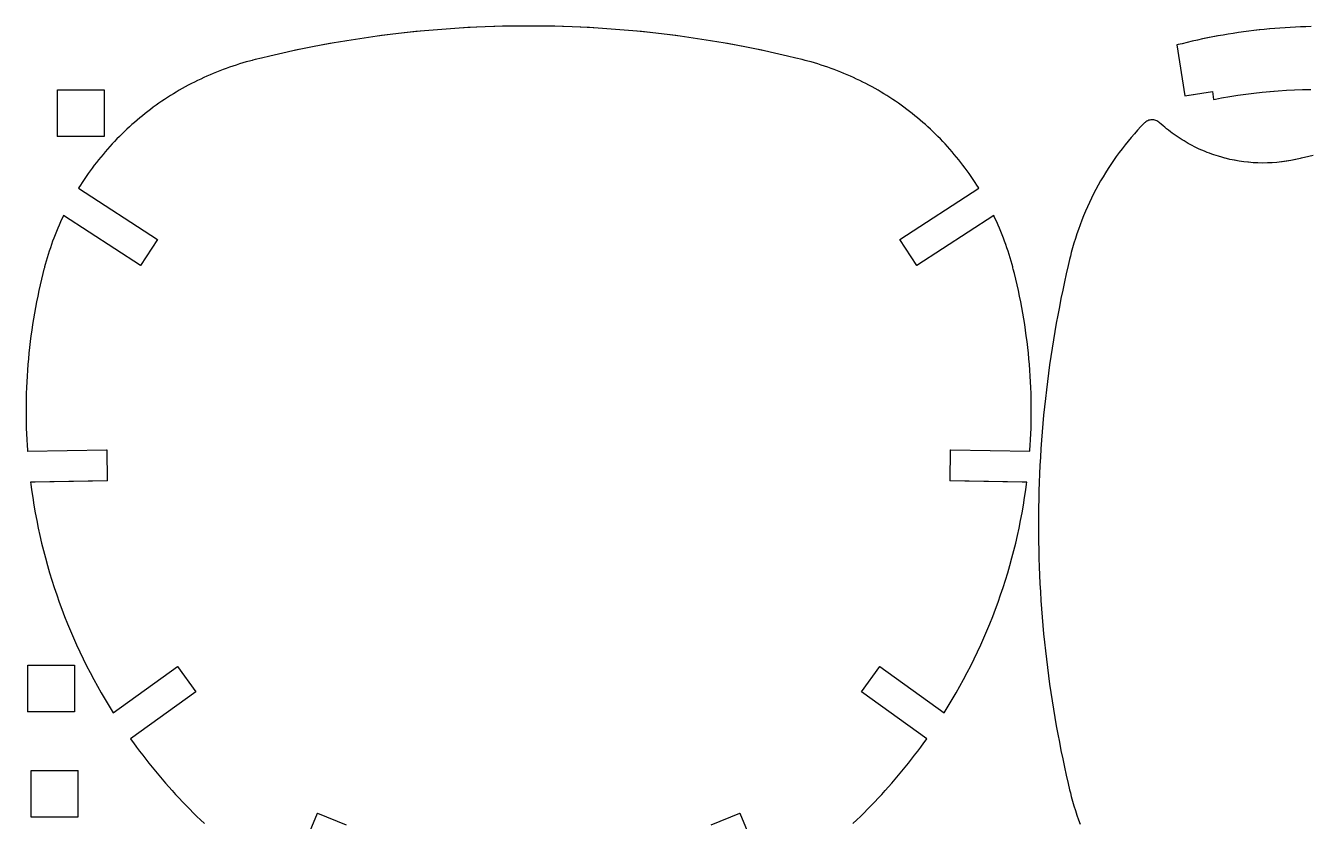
# Model space of a CAD drawing. Header units: metres. Extents: x 0 to 1595, y 0 to 995.
# Drawn here: x 0 to 825, y 484 to 995 of the extents above; entities that cross this region are included whole.
import ezdxf

# ---------------------------------------------------------------- set-up
doc = ezdxf.new("R2010")
doc.units = ezdxf.units.M

msp = doc.modelspace()

# ---------------------------------------------------------------- linework, layer by layer
for points in [[(531.597, 482.49, 0.4, 0.4, 0), (533.981, 484.753, 0.4, 0.4, 0), (536.344, 487.036, 0.4, 0.4, 0), (538.688, 489.34, 0.4, 0.4, 0), (541.008, 491.667, 0.4, 0.4, 0), (543.31, 494.012, 0.4, 0.4, 0), (545.589, 496.379, 0.4, 0.4, 0), (547.846, 498.767, 0.4, 0.4, 0), (550.082, 501.175, 0.4, 0.4, 0), (552.296, 503.603, 0.4, 0.4, 0), (554.489, 506.051, 0.4, 0.4, 0), (556.66, 508.519, 0.4, 0.4, 0), (558.807, 511.007, 0.4, 0.4, 0), (560.933, 513.514, 0.4, 0.4, 0), (563.036, 516.042, 0.4, 0.4, 0), (565.118, 518.588, 0.4, 0.4, 0), (567.176, 521.153, 0.4, 0.4, 0), (569.211, 523.738, 0.4, 0.4, 0), (571.224, 526.34, 0.4, 0.4, 0), (573.213, 528.963, 0.4, 0.4, 0), (575.179, 531.603, 0.4, 0.4, 0), (577.121, 534.261, 0.4, 0.4, 0), (578.564, 536.268, 0.4, 0.4, 0), (579.04, 536.939, 0.4, 0.4, 0), (537.149, 567.151, 0.4, 0.4, 0), (548.847, 583.374, 0.4, 0.4, 0), (590.171, 553.569, 0.4, 0.4, 0), (590.835, 554.622, 0.4, 0.4, 0), (592.794, 557.797, 0.4, 0.4, 0), (595.358, 562.056, 0.4, 0.4, 0), (597.863, 566.347, 0.4, 0.4, 0), (600.306, 570.668, 0.4, 0.4, 0), (602.689, 575.021, 0.4, 0.4, 0), (605.01, 579.404, 0.4, 0.4, 0), (607.271, 583.815, 0.4, 0.4, 0), (609.471, 588.256, 0.4, 0.4, 0), (611.61, 592.724, 0.4, 0.4, 0), (613.686, 597.219, 0.4, 0.4, 0), (615.701, 601.74, 0.4, 0.4, 0), (617.654, 606.289, 0.4, 0.4, 0), (619.544, 610.863, 0.4, 0.4, 0), (621.372, 615.46, 0.4, 0.4, 0), (623.137, 620.082, 0.4, 0.4, 0), (624.839, 624.726, 0.4, 0.4, 0), (626.476, 629.394, 0.4, 0.4, 0), (628.051, 634.085, 0.4, 0.4, 0), (629.563, 638.796, 0.4, 0.4, 0), (631.01, 643.529, 0.4, 0.4, 0), (632.393, 648.281, 0.4, 0.4, 0), (633.711, 653.053, 0.4, 0.4, 0), (634.965, 657.843, 0.4, 0.4, 0), (636.154, 662.651, 0.4, 0.4, 0), (637.278, 667.478, 0.4, 0.4, 0), (638.336, 672.321, 0.4, 0.4, 0), (639.328, 677.181, 0.4, 0.4, 0), (640.254, 682.056, 0.4, 0.4, 0), (641.115, 686.944, 0.4, 0.4, 0), (641.91, 691.849, 0.4, 0.4, 0), (642.637, 696.767, 0.4, 0.4, 0), (643.14, 700.464, 0.4, 0.4, 0), (643.297, 701.697, 0.4, 0.4, 0), (593.985, 702.558, 0.4, 0.4, 0), (594.333, 722.556, 0.4, 0.4, 0), (645.278, 721.665, 0.4, 0.4, 0), (645.343, 722.593, 0.4, 0.4, 0), (645.524, 725.378, 0.4, 0.4, 0), (645.731, 729.09, 0.4, 0.4, 0), (645.9, 732.804, 0.4, 0.4, 0), (646.032, 736.518, 0.4, 0.4, 0), (646.126, 740.232, 0.4, 0.4, 0), (646.182, 743.944, 0.4, 0.4, 0), (646.2, 747.658, 0.4, 0.4, 0), (646.181, 751.369, 0.4, 0.4, 0), (646.122, 755.081, 0.4, 0.4, 0), (646.026, 758.79, 0.4, 0.4, 0), (645.893, 762.497, 0.4, 0.4, 0), (645.722, 766.203, 0.4, 0.4, 0), (645.514, 769.906, 0.4, 0.4, 0), (645.267, 773.607, 0.4, 0.4, 0), (644.982, 777.304, 0.4, 0.4, 0), (644.66, 780.999, 0.4, 0.4, 0), (644.3, 784.69, 0.4, 0.4, 0), (643.904, 788.378, 0.4, 0.4, 0), (643.468, 792.061, 0.4, 0.4, 0), (642.996, 795.739, 0.4, 0.4, 0), (642.486, 799.414, 0.4, 0.4, 0), (641.939, 803.083, 0.4, 0.4, 0), (641.354, 806.747, 0.4, 0.4, 0), (640.732, 810.406, 0.4, 0.4, 0), (640.072, 814.058, 0.4, 0.4, 0), (639.375, 817.706, 0.4, 0.4, 0), (638.64, 821.346, 0.4, 0.4, 0), (637.868, 824.981, 0.4, 0.4, 0), (637.06, 828.607, 0.4, 0.4, 0), (636.213, 832.226, 0.4, 0.4, 0), (635.329, 835.839, 0.4, 0.4, 0), (634.643, 838.543, 0.4, 0.4, 0), (634.408, 839.443, 0.4, 0.4, 0), (634.267, 839.985, 0.4, 0.4, 0), (633.829, 841.604, 0.4, 0.4, 0), (633.226, 843.758, 0.4, 0.4, 0), (632.597, 845.904, 0.4, 0.4, 0), (631.942, 848.042, 0.4, 0.4, 0), (631.261, 850.171, 0.4, 0.4, 0), (630.556, 852.292, 0.4, 0.4, 0), (629.824, 854.404, 0.4, 0.4, 0), (629.068, 856.507, 0.4, 0.4, 0), (628.286, 858.601, 0.4, 0.4, 0), (627.479, 860.685, 0.4, 0.4, 0), (626.647, 862.76, 0.4, 0.4, 0), (625.79, 864.825, 0.4, 0.4, 0), (624.908, 866.879, 0.4, 0.4, 0), (624.001, 868.924, 0.4, 0.4, 0), (623.071, 870.957, 0.4, 0.4, 0), (622.357, 872.476, 0.4, 0.4, 0), (622.115, 872.981, 0.4, 0.4, 0), (572.7, 840.889, 0.4, 0.4, 0), (561.807, 857.662, 0.4, 0.4, 0), (612.478, 890.569, 0.4, 0.4, 0), (612.182, 891.049, 0.4, 0.4, 0), (611.279, 892.478, 0.4, 0.4, 0), (610.058, 894.368, 0.4, 0.4, 0), (608.817, 896.242, 0.4, 0.4, 0), (607.553, 898.099, 0.4, 0.4, 0), (606.269, 899.939, 0.4, 0.4, 0), (604.964, 901.761, 0.4, 0.4, 0), (603.639, 903.565, 0.4, 0.4, 0), (602.293, 905.353, 0.4, 0.4, 0), (600.926, 907.122, 0.4, 0.4, 0), (599.542, 908.874, 0.4, 0.4, 0), (598.135, 910.607, 0.4, 0.4, 0), (596.71, 912.321, 0.4, 0.4, 0), (595.265, 914.018, 0.4, 0.4, 0), (593.801, 915.696, 0.4, 0.4, 0), (592.318, 917.356, 0.4, 0.4, 0), (590.815, 918.996, 0.4, 0.4, 0), (589.296, 920.617, 0.4, 0.4, 0), (587.757, 922.219, 0.4, 0.4, 0), (586.199, 923.803, 0.4, 0.4, 0), (584.624, 925.367, 0.4, 0.4, 0), (583.031, 926.911, 0.4, 0.4, 0), (581.419, 928.436, 0.4, 0.4, 0), (579.792, 929.94, 0.4, 0.4, 0), (578.146, 931.426, 0.4, 0.4, 0), (576.483, 932.89, 0.4, 0.4, 0), (574.803, 934.335, 0.4, 0.4, 0), (573.107, 935.76, 0.4, 0.4, 0), (571.393, 937.164, 0.4, 0.4, 0), (569.664, 938.547, 0.4, 0.4, 0), (567.919, 939.91, 0.4, 0.4, 0), (566.157, 941.25, 0.4, 0.4, 0), (564.381, 942.571, 0.4, 0.4, 0), (562.588, 943.869, 0.4, 0.4, 0), (560.779, 945.147, 0.4, 0.4, 0), (558.957, 946.404, 0.4, 0.4, 0), (557.118, 947.639, 0.4, 0.4, 0), (555.265, 948.851, 0.4, 0.4, 0), (553.397, 950.043, 0.4, 0.4, 0), (551.515, 951.211, 0.4, 0.4, 0), (549.619, 952.358, 0.4, 0.4, 0), (547.708, 953.483, 0.4, 0.4, 0), (545.785, 954.585, 0.4, 0.4, 0), (543.847, 955.664, 0.4, 0.4, 0), (541.896, 956.721, 0.4, 0.4, 0), (539.931, 957.754, 0.4, 0.4, 0), (537.954, 958.765, 0.4, 0.4, 0), (535.964, 959.753, 0.4, 0.4, 0), (533.96, 960.717, 0.4, 0.4, 0), (531.944, 961.657, 0.4, 0.4, 0), (529.917, 962.574, 0.4, 0.4, 0), (527.876, 963.467, 0.4, 0.4, 0), (525.825, 964.336, 0.4, 0.4, 0), (523.761, 965.182, 0.4, 0.4, 0), (521.686, 966.003, 0.4, 0.4, 0), (519.6, 966.8, 0.4, 0.4, 0), (517.503, 967.572, 0.4, 0.4, 0), (515.394, 968.319, 0.4, 0.4, 0), (513.275, 969.043, 0.4, 0.4, 0), (511.144, 969.74, 0.4, 0.4, 0), (509.006, 970.414, 0.4, 0.4, 0), (506.854, 971.061, 0.4, 0.4, 0), (504.694, 971.685, 0.4, 0.4, 0), (502.524, 972.282, 0.4, 0.4, 0), (500.89, 972.714, 0.4, 0.4, 0), (500.344, 972.853, 0.4, 0.4, 0), (498.982, 973.196, 0.4, 0.4, 0), (494.89, 974.203, 0.4, 0.4, 0), (489.428, 975.508, 0.4, 0.4, 0), (483.957, 976.772, 0.4, 0.4, 0), (478.481, 977.993, 0.4, 0.4, 0), (472.996, 979.171, 0.4, 0.4, 0), (467.506, 980.307, 0.4, 0.4, 0), (462.007, 981.399, 0.4, 0.4, 0), (456.504, 982.449, 0.4, 0.4, 0), (450.994, 983.456, 0.4, 0.4, 0), (445.479, 984.419, 0.4, 0.4, 0), (439.958, 985.34, 0.4, 0.4, 0), (434.432, 986.218, 0.4, 0.4, 0), (428.901, 987.054, 0.4, 0.4, 0), (423.365, 987.846, 0.4, 0.4, 0), (417.826, 988.596, 0.4, 0.4, 0), (412.282, 989.303, 0.4, 0.4, 0), (406.733, 989.967, 0.4, 0.4, 0), (401.181, 990.587, 0.4, 0.4, 0), (395.625, 991.167, 0.4, 0.4, 0), (390.067, 991.701, 0.4, 0.4, 0), (384.506, 992.194, 0.4, 0.4, 0), (378.94, 992.644, 0.4, 0.4, 0), (373.374, 993.051, 0.4, 0.4, 0), (367.804, 993.415, 0.4, 0.4, 0), (362.233, 993.736, 0.4, 0.4, 0), (356.66, 994.015, 0.4, 0.4, 0), (351.086, 994.25, 0.4, 0.4, 0), (345.51, 994.443, 0.4, 0.4, 0), (339.933, 994.593, 0.4, 0.4, 0), (334.356, 994.7, 0.4, 0.4, 0), (328.778, 994.765, 0.4, 0.4, 0), (323.2, 994.786, 0.4, 0.4, 0), (317.622, 994.765, 0.4, 0.4, 0), (312.044, 994.7, 0.4, 0.4, 0), (306.467, 994.593, 0.4, 0.4, 0), (300.89, 994.443, 0.4, 0.4, 0), (295.314, 994.25, 0.4, 0.4, 0), (289.74, 994.015, 0.4, 0.4, 0), (284.167, 993.736, 0.4, 0.4, 0), (278.596, 993.415, 0.4, 0.4, 0), (273.026, 993.051, 0.4, 0.4, 0), (267.46, 992.644, 0.4, 0.4, 0), (261.894, 992.194, 0.4, 0.4, 0), (256.333, 991.701, 0.4, 0.4, 0), (250.775, 991.167, 0.4, 0.4, 0), (245.219, 990.587, 0.4, 0.4, 0), (239.667, 989.967, 0.4, 0.4, 0), (234.118, 989.303, 0.4, 0.4, 0), (228.574, 988.596, 0.4, 0.4, 0), (223.035, 987.846, 0.4, 0.4, 0), (217.499, 987.054, 0.4, 0.4, 0), (211.968, 986.218, 0.4, 0.4, 0), (206.442, 985.34, 0.4, 0.4, 0), (200.921, 984.419, 0.4, 0.4, 0), (195.406, 983.456, 0.4, 0.4, 0), (189.896, 982.449, 0.4, 0.4, 0), (184.393, 981.399, 0.4, 0.4, 0), (178.894, 980.307, 0.4, 0.4, 0), (173.404, 979.171, 0.4, 0.4, 0), (167.919, 977.993, 0.4, 0.4, 0), (162.443, 976.772, 0.4, 0.4, 0), (156.972, 975.508, 0.4, 0.4, 0), (151.51, 974.203, 0.4, 0.4, 0), (147.418, 973.196, 0.4, 0.4, 0), (146.056, 972.853, 0.4, 0.4, 0), (145.51, 972.714, 0.4, 0.4, 0), (143.876, 972.282, 0.4, 0.4, 0), (141.706, 971.685, 0.4, 0.4, 0), (139.546, 971.061, 0.4, 0.4, 0), (137.395, 970.414, 0.4, 0.4, 0), (135.255, 969.74, 0.4, 0.4, 0), (133.125, 969.043, 0.4, 0.4, 0), (131.006, 968.319, 0.4, 0.4, 0), (128.897, 967.572, 0.4, 0.4, 0), (126.8, 966.8, 0.4, 0.4, 0), (124.713, 966.003, 0.4, 0.4, 0), (122.638, 965.182, 0.4, 0.4, 0), (120.575, 964.336, 0.4, 0.4, 0), (118.523, 963.467, 0.4, 0.4, 0), (116.483, 962.574, 0.4, 0.4, 0), (114.455, 961.657, 0.4, 0.4, 0), (112.44, 960.717, 0.4, 0.4, 0), (110.437, 959.753, 0.4, 0.4, 0), (108.446, 958.765, 0.4, 0.4, 0), (106.469, 957.754, 0.4, 0.4, 0), (104.504, 956.721, 0.4, 0.4, 0), (102.553, 955.664, 0.4, 0.4, 0), (100.615, 954.585, 0.4, 0.4, 0), (98.6913, 953.483, 0.4, 0.4, 0), (96.781, 952.358, 0.4, 0.4, 0), (94.8847, 951.211, 0.4, 0.4, 0), (93.0026, 950.043, 0.4, 0.4, 0), (91.135, 948.851, 0.4, 0.4, 0), (89.2819, 947.639, 0.4, 0.4, 0), (87.4438, 946.404, 0.4, 0.4, 0), (85.6204, 945.147, 0.4, 0.4, 0), (83.8124, 943.869, 0.4, 0.4, 0), (82.0196, 942.571, 0.4, 0.4, 0), (80.2425, 941.25, 0.4, 0.4, 0), (78.4811, 939.91, 0.4, 0.4, 0), (76.7357, 938.547, 0.4, 0.4, 0), (75.0064, 937.164, 0.4, 0.4, 0), (73.2935, 935.76, 0.4, 0.4, 0), (71.5969, 934.335, 0.4, 0.4, 0), (69.9174, 932.89, 0.4, 0.4, 0), (68.2544, 931.426, 0.4, 0.4, 0), (66.6089, 929.94, 0.4, 0.4, 0), (64.9804, 928.436, 0.4, 0.4, 0), (63.3696, 926.911, 0.4, 0.4, 0), (61.7763, 925.367, 0.4, 0.4, 0), (60.2008, 923.803, 0.4, 0.4, 0), (58.6436, 922.219, 0.4, 0.4, 0), (57.1046, 920.617, 0.4, 0.4, 0), (55.584, 918.996, 0.4, 0.4, 0), (54.0821, 917.356, 0.4, 0.4, 0), (52.599, 915.696, 0.4, 0.4, 0), (51.135, 914.018, 0.4, 0.4, 0), (49.6901, 912.321, 0.4, 0.4, 0), (48.2647, 910.607, 0.4, 0.4, 0), (46.8589, 908.874, 0.4, 0.4, 0), (45.4729, 907.122, 0.4, 0.4, 0), (44.1069, 905.353, 0.4, 0.4, 0), (42.7611, 903.565, 0.4, 0.4, 0), (41.4357, 901.761, 0.4, 0.4, 0), (40.1307, 899.939, 0.4, 0.4, 0), (38.8467, 898.099, 0.4, 0.4, 0), (37.5835, 896.242, 0.4, 0.4, 0), (36.3415, 894.368, 0.4, 0.4, 0), (35.1208, 892.478, 0.4, 0.4, 0), (34.2186, 891.049, 0.4, 0.4, 0), (33.9217, 890.569, 0.4, 0.4, 0), (84.5932, 857.662, 0.4, 0.4, 0), (73.7004, 840.889, 0.4, 0.4, 0), (24.2847, 872.981, 0.4, 0.4, 0), (24.0428, 872.476, 0.4, 0.4, 0), (23.329, 870.957, 0.4, 0.4, 0), (22.3979, 868.924, 0.4, 0.4, 0), (21.4915, 866.879, 0.4, 0.4, 0), (20.6099, 864.825, 0.4, 0.4, 0), (19.7531, 862.76, 0.4, 0.4, 0), (18.9211, 860.685, 0.4, 0.4, 0), (18.1143, 858.601, 0.4, 0.4, 0), (17.3326, 856.507, 0.4, 0.4, 0), (16.576, 854.404, 0.4, 0.4, 0), (15.8447, 852.292, 0.4, 0.4, 0), (15.1387, 850.171, 0.4, 0.4, 0), (14.4583, 848.042, 0.4, 0.4, 0), (13.8033, 845.904, 0.4, 0.4, 0), (13.1738, 843.758, 0.4, 0.4, 0), (12.5702, 841.604, 0.4, 0.4, 0), (12.1334, 839.985, 0.4, 0.4, 0), (11.9922, 839.443, 0.4, 0.4, 0), (11.7573, 838.543, 0.4, 0.4, 0), (11.0711, 835.839, 0.4, 0.4, 0), (10.1874, 832.226, 0.4, 0.4, 0), (9.3409, 828.607, 0.4, 0.4, 0), (8.5317, 824.981, 0.4, 0.4, 0), (7.7598, 821.346, 0.4, 0.4, 0), (7.0252, 817.706, 0.4, 0.4, 0), (6.3281, 814.058, 0.4, 0.4, 0), (5.6683, 810.406, 0.4, 0.4, 0), (5.0459, 806.747, 0.4, 0.4, 0), (4.461, 803.083, 0.4, 0.4, 0), (3.9136, 799.414, 0.4, 0.4, 0), (3.4037, 795.739, 0.4, 0.4, 0), (2.9313, 792.061, 0.4, 0.4, 0), (2.4965, 788.378, 0.4, 0.4, 0), (2.0993, 784.69, 0.4, 0.4, 0), (1.7396, 780.999, 0.4, 0.4, 0), (1.4176, 777.304, 0.4, 0.4, 0), (1.1334, 773.607, 0.4, 0.4, 0), (0.8867, 769.906, 0.4, 0.4, 0), (0.6778, 766.203, 0.4, 0.4, 0), (0.5066, 762.497, 0.4, 0.4, 0), (0.3733, 758.79, 0.4, 0.4, 0), (0.2777, 755.081, 0.4, 0.4, 0), (0.2199, 751.369, 0.4, 0.4, 0), (0.2, 747.658, 0.4, 0.4, 0), (0.2179, 743.944, 0.4, 0.4, 0), (0.2738, 740.232, 0.4, 0.4, 0), (0.3676, 736.518, 0.4, 0.4, 0), (0.4994, 732.804, 0.4, 0.4, 0), (0.6692, 729.09, 0.4, 0.4, 0), (0.8769, 725.378, 0.4, 0.4, 0), (1.0565, 722.593, 0.4, 0.4, 0), (1.1227, 721.665, 0.4, 0.4, 0), (52.0667, 722.556, 0.4, 0.4, 0), (52.4158, 702.558, 0.4, 0.4, 0), (3.1023, 701.697, 0.4, 0.4, 0), (3.259, 700.464, 0.4, 0.4, 0), (3.763, 696.767, 0.4, 0.4, 0), (4.4906, 691.849, 0.4, 0.4, 0), (5.2848, 686.944, 0.4, 0.4, 0), (6.1453, 682.056, 0.4, 0.4, 0), (7.0719, 677.181, 0.4, 0.4, 0), (8.0645, 672.321, 0.4, 0.4, 0), (9.1226, 667.478, 0.4, 0.4, 0), (10.2462, 662.651, 0.4, 0.4, 0), (11.4349, 657.843, 0.4, 0.4, 0), (12.6886, 653.053, 0.4, 0.4, 0), (14.0069, 648.281, 0.4, 0.4, 0), (15.3899, 643.529, 0.4, 0.4, 0), (16.8369, 638.796, 0.4, 0.4, 0), (18.3481, 634.085, 0.4, 0.4, 0), (19.9229, 629.394, 0.4, 0.4, 0), (21.5614, 624.726, 0.4, 0.4, 0), (23.2632, 620.082, 0.4, 0.4, 0), (25.0281, 615.46, 0.4, 0.4, 0), (26.8557, 610.863, 0.4, 0.4, 0), (28.746, 606.289, 0.4, 0.4, 0), (30.6986, 601.74, 0.4, 0.4, 0), (32.7135, 597.219, 0.4, 0.4, 0), (34.7901, 592.724, 0.4, 0.4, 0), (36.9286, 588.256, 0.4, 0.4, 0), (39.1285, 583.815, 0.4, 0.4, 0), (41.3896, 579.404, 0.4, 0.4, 0), (43.7117, 575.021, 0.4, 0.4, 0), (46.0944, 570.668, 0.4, 0.4, 0), (48.5379, 566.347, 0.4, 0.4, 0), (51.0414, 562.056, 0.4, 0.4, 0), (53.6051, 557.797, 0.4, 0.4, 0), (55.5656, 554.622, 0.4, 0.4, 0), (56.2286, 553.569, 0.4, 0.4, 0), (97.5521, 583.374, 0.4, 0.4, 0), (109.251, 567.151, 0.4, 0.4, 0), (67.3601, 536.939, 0.4, 0.4, 0), (67.8368, 536.268, 0.4, 0.4, 0), (69.279, 534.261, 0.4, 0.4, 0), (71.2215, 531.603, 0.4, 0.4, 0), (73.1874, 528.963, 0.4, 0.4, 0), (75.1765, 526.34, 0.4, 0.4, 0), (77.1887, 523.738, 0.4, 0.4, 0), (79.2242, 521.153, 0.4, 0.4, 0), (81.2822, 518.588, 0.4, 0.4, 0), (83.3632, 516.042, 0.4, 0.4, 0), (85.4667, 513.514, 0.4, 0.4, 0), (87.5925, 511.007, 0.4, 0.4, 0), (89.7408, 508.519, 0.4, 0.4, 0), (91.9111, 506.051, 0.4, 0.4, 0), (94.1036, 503.603, 0.4, 0.4, 0), (96.3179, 501.175, 0.4, 0.4, 0), (98.5539, 498.767, 0.4, 0.4, 0), (100.812, 496.379, 0.4, 0.4, 0), (103.091, 494.012, 0.4, 0.4, 0), (105.391, 491.667, 0.4, 0.4, 0), (107.713, 489.34, 0.4, 0.4, 0), (110.055, 487.036, 0.4, 0.4, 0), (112.419, 484.753, 0.4, 0.4, 0), (114.803, 482.49, 0.4, 0.4, 0)], [(825.944, 994.367, 0.4, 0.4, 0), (822.607, 994.293, 0.4, 0.4, 0), (819.269, 994.188, 0.4, 0.4, 0), (815.933, 994.053, 0.4, 0.4, 0), (812.597, 993.887, 0.4, 0.4, 0), (809.262, 993.692, 0.4, 0.4, 0), (805.929, 993.467, 0.4, 0.4, 0), (802.596, 993.211, 0.4, 0.4, 0), (799.265, 992.925, 0.4, 0.4, 0), (795.936, 992.608, 0.4, 0.4, 0), (792.61, 992.262, 0.4, 0.4, 0), (789.285, 991.886, 0.4, 0.4, 0), (785.963, 991.479, 0.4, 0.4, 0), (782.643, 991.042, 0.4, 0.4, 0), (779.325, 990.575, 0.4, 0.4, 0), (776.011, 990.076, 0.4, 0.4, 0), (772.701, 989.549, 0.4, 0.4, 0), (769.394, 988.992, 0.4, 0.4, 0), (766.09, 988.403, 0.4, 0.4, 0), (762.79, 987.785, 0.4, 0.4, 0), (759.494, 987.136, 0.4, 0.4, 0), (756.203, 986.456, 0.4, 0.4, 0), (752.917, 985.747, 0.4, 0.4, 0), (749.635, 985.007, 0.4, 0.4, 0), (746.357, 984.236, 0.4, 0.4, 0), (743.085, 983.436, 0.4, 0.4, 0), (740.633, 982.817, 0.4, 0.4, 0), (739.817, 982.606, 0.4, 0.4, 0)], [(739.817, 982.606, 0.4, 0.4, 0), (744.767, 949.979, 0.4, 0.4, 0), (762.563, 952.678, 0.4, 0.4, 0), (763.335, 947.582, 0.4, 0.4, 0), (764.624, 947.837, 0.4, 0.4, 0), (768.499, 948.565, 0.4, 0.4, 0), (773.672, 949.467, 0.4, 0.4, 0), (778.854, 950.288, 0.4, 0.4, 0), (784.044, 951.026, 0.4, 0.4, 0), (789.243, 951.686, 0.4, 0.4, 0), (794.446, 952.264, 0.4, 0.4, 0), (799.656, 952.761, 0.4, 0.4, 0), (804.868, 953.178, 0.4, 0.4, 0), (810.085, 953.514, 0.4, 0.4, 0), (815.304, 953.769, 0.4, 0.4, 0), (820.524, 953.944, 0.4, 0.4, 0), (825.746, 954.039, 0.4, 0.4, 0)], [(50.3817, 953.778, 0.4, 0.4, 0), (20.3817, 953.778, 0.4, 0.4, 0), (20.3817, 923.778, 0.4, 0.4, 0), (50.3817, 923.778, 0.4, 0.4, 0), (50.3817, 953.778, 0.4, 0.4, 0)], [(827.351, 911.568, 0.4, 0.4, 0), (824.535, 910.954, 0.4, 0.4, 0), (821.722, 910.31, 0.4, 0.4, 0), (819.615, 909.807, 0.4, 0.4, 0), (818.914, 909.635, 0.4, 0.4, 0), (818.174, 909.453, 0.4, 0.4, 0), (815.943, 908.953, 0.4, 0.4, 0), (812.958, 908.364, 0.4, 0.4, 0), (809.963, 907.868, 0.4, 0.4, 0), (806.954, 907.464, 0.4, 0.4, 0), (803.939, 907.154, 0.4, 0.4, 0), (800.918, 906.936, 0.4, 0.4, 0), (797.892, 906.811, 0.4, 0.4, 0), (794.865, 906.778, 0.4, 0.4, 0), (791.838, 906.838, 0.4, 0.4, 0), (788.814, 906.99, 0.4, 0.4, 0), (785.794, 907.236, 0.4, 0.4, 0), (782.782, 907.575, 0.4, 0.4, 0), (779.778, 908.006, 0.4, 0.4, 0), (776.786, 908.529, 0.4, 0.4, 0), (773.807, 909.144, 0.4, 0.4, 0), (771.581, 909.665, 0.4, 0.4, 0), (770.843, 909.853, 0.4, 0.4, 0), (770.474, 909.947, 0.4, 0.4, 0), (769.369, 910.242, 0.4, 0.4, 0), (767.903, 910.653, 0.4, 0.4, 0), (766.443, 911.086, 0.4, 0.4, 0), (764.993, 911.542, 0.4, 0.4, 0), (763.55, 912.018, 0.4, 0.4, 0), (762.117, 912.518, 0.4, 0.4, 0), (760.69, 913.039, 0.4, 0.4, 0), (759.274, 913.581, 0.4, 0.4, 0), (757.867, 914.144, 0.4, 0.4, 0), (756.468, 914.729, 0.4, 0.4, 0), (755.079, 915.335, 0.4, 0.4, 0), (753.701, 915.961, 0.4, 0.4, 0), (752.332, 916.61, 0.4, 0.4, 0), (750.975, 917.278, 0.4, 0.4, 0), (749.626, 917.968, 0.4, 0.4, 0), (748.29, 918.678, 0.4, 0.4, 0), (746.964, 919.407, 0.4, 0.4, 0), (745.649, 920.158, 0.4, 0.4, 0), (744.346, 920.929, 0.4, 0.4, 0), (743.054, 921.719, 0.4, 0.4, 0), (741.775, 922.529, 0.4, 0.4, 0), (740.508, 923.36, 0.4, 0.4, 0), (739.253, 924.21, 0.4, 0.4, 0), (738.011, 925.079, 0.4, 0.4, 0), (736.782, 925.968, 0.4, 0.4, 0), (735.565, 926.875, 0.4, 0.4, 0), (734.363, 927.803, 0.4, 0.4, 0), (733.174, 928.749, 0.4, 0.4, 0), (731.999, 929.714, 0.4, 0.4, 0), (730.838, 930.697, 0.4, 0.4, 0), (729.69, 931.699, 0.4, 0.4, 0), (728.84, 932.462, 0.4, 0.4, 0), (728.558, 932.719, 0.4, 0.4, 0), (728.433, 932.835, 0.4, 0.4, 0), (728.036, 933.153, 0.4, 0.4, 0), (727.479, 933.532, 0.4, 0.4, 0), (726.89, 933.854, 0.4, 0.4, 0), (726.275, 934.117, 0.4, 0.4, 0), (725.636, 934.321, 0.4, 0.4, 0), (724.981, 934.462, 0.4, 0.4, 0), (724.311, 934.54, 0.4, 0.4, 0), (723.803, 934.56, 0.4, 0.4, 0), (723.633, 934.554, 0.4, 0.4, 0), (723.464, 934.55, 0.4, 0.4, 0), (722.957, 934.501, 0.4, 0.4, 0), (722.293, 934.386, 0.4, 0.4, 0), (721.646, 934.207, 0.4, 0.4, 0), (721.021, 933.968, 0.4, 0.4, 0), (720.421, 933.669, 0.4, 0.4, 0), (719.851, 933.315, 0.4, 0.4, 0), (719.317, 932.906, 0.4, 0.4, 0), (718.938, 932.565, 0.4, 0.4, 0), (718.819, 932.443, 0.4, 0.4, 0), (718.272, 931.882, 0.4, 0.4, 0), (716.651, 930.181, 0.4, 0.4, 0), (714.524, 927.886, 0.4, 0.4, 0), (712.436, 925.557, 0.4, 0.4, 0), (710.39, 923.194, 0.4, 0.4, 0), (708.386, 920.801, 0.4, 0.4, 0), (706.424, 918.376, 0.4, 0.4, 0), (704.504, 915.921, 0.4, 0.4, 0), (702.626, 913.436, 0.4, 0.4, 0), (700.792, 910.919, 0.4, 0.4, 0), (699, 908.375, 0.4, 0.4, 0), (697.253, 905.803, 0.4, 0.4, 0), (695.549, 903.201, 0.4, 0.4, 0), (693.887, 900.572, 0.4, 0.4, 0), (692.272, 897.918, 0.4, 0.4, 0), (690.701, 895.236, 0.4, 0.4, 0), (689.175, 892.529, 0.4, 0.4, 0), (687.696, 889.797, 0.4, 0.4, 0), (686.26, 887.04, 0.4, 0.4, 0), (684.872, 884.26, 0.4, 0.4, 0), (683.529, 881.456, 0.4, 0.4, 0), (682.233, 878.629, 0.4, 0.4, 0), (680.985, 875.781, 0.4, 0.4, 0), (679.783, 872.91, 0.4, 0.4, 0), (678.629, 870.018, 0.4, 0.4, 0), (677.522, 867.106, 0.4, 0.4, 0), (676.464, 864.174, 0.4, 0.4, 0), (675.456, 861.222, 0.4, 0.4, 0), (674.494, 858.251, 0.4, 0.4, 0), (673.583, 855.264, 0.4, 0.4, 0), (672.721, 852.257, 0.4, 0.4, 0), (671.91, 849.235, 0.4, 0.4, 0), (671.332, 846.956, 0.4, 0.4, 0), (671.147, 846.194, 0.4, 0.4, 0), (670.829, 844.878, 0.4, 0.4, 0), (669.893, 840.922, 0.4, 0.4, 0), (668.679, 835.64, 0.4, 0.4, 0), (667.506, 830.353, 0.4, 0.4, 0), (666.369, 825.056, 0.4, 0.4, 0), (665.275, 819.751, 0.4, 0.4, 0), (664.219, 814.44, 0.4, 0.4, 0), (663.204, 809.122, 0.4, 0.4, 0), (662.228, 803.797, 0.4, 0.4, 0), (661.292, 798.467, 0.4, 0.4, 0), (660.396, 793.129, 0.4, 0.4, 0), (659.539, 787.785, 0.4, 0.4, 0), (658.722, 782.436, 0.4, 0.4, 0), (657.946, 777.081, 0.4, 0.4, 0), (657.21, 771.719, 0.4, 0.4, 0), (656.512, 766.354, 0.4, 0.4, 0), (655.856, 760.983, 0.4, 0.4, 0), (655.24, 755.607, 0.4, 0.4, 0), (654.662, 750.228, 0.4, 0.4, 0), (654.126, 744.843, 0.4, 0.4, 0), (653.631, 739.454, 0.4, 0.4, 0), (653.174, 734.063, 0.4, 0.4, 0), (652.758, 728.667, 0.4, 0.4, 0), (652.382, 723.267, 0.4, 0.4, 0), (652.046, 717.864, 0.4, 0.4, 0), (651.751, 712.458, 0.4, 0.4, 0), (651.496, 707.051, 0.4, 0.4, 0), (651.281, 701.64, 0.4, 0.4, 0), (651.107, 696.228, 0.4, 0.4, 0), (650.972, 690.813, 0.4, 0.4, 0), (650.879, 685.396, 0.4, 0.4, 0), (650.825, 679.976, 0.4, 0.4, 0), (650.81, 675.912, 0.4, 0.4, 0), (650.813, 674.557, 0.4, 0.4, 0), (650.81, 673.201, 0.4, 0.4, 0), (650.825, 669.137, 0.4, 0.4, 0), (650.879, 663.719, 0.4, 0.4, 0), (650.972, 658.301, 0.4, 0.4, 0), (651.107, 652.887, 0.4, 0.4, 0), (651.281, 647.474, 0.4, 0.4, 0), (651.496, 642.064, 0.4, 0.4, 0), (651.751, 636.656, 0.4, 0.4, 0), (652.046, 631.25, 0.4, 0.4, 0), (652.382, 625.847, 0.4, 0.4, 0), (652.758, 620.447, 0.4, 0.4, 0), (653.174, 615.051, 0.4, 0.4, 0), (653.631, 609.66, 0.4, 0.4, 0), (654.126, 604.271, 0.4, 0.4, 0), (654.662, 598.886, 0.4, 0.4, 0), (655.24, 593.507, 0.4, 0.4, 0), (655.856, 588.131, 0.4, 0.4, 0), (656.512, 582.76, 0.4, 0.4, 0), (657.21, 577.394, 0.4, 0.4, 0), (657.946, 572.033, 0.4, 0.4, 0), (658.722, 566.679, 0.4, 0.4, 0), (659.539, 561.329, 0.4, 0.4, 0), (660.396, 555.985, 0.4, 0.4, 0), (661.292, 550.647, 0.4, 0.4, 0), (662.228, 545.317, 0.4, 0.4, 0), (663.204, 539.992, 0.4, 0.4, 0), (664.219, 534.674, 0.4, 0.4, 0), (665.275, 529.363, 0.4, 0.4, 0), (666.369, 524.058, 0.4, 0.4, 0), (667.506, 518.762, 0.4, 0.4, 0), (668.679, 513.474, 0.4, 0.4, 0), (669.893, 508.192, 0.4, 0.4, 0), (670.829, 504.236, 0.4, 0.4, 0), (671.147, 502.919, 0.4, 0.4, 0), (671.332, 502.158, 0.4, 0.4, 0), (671.91, 499.879, 0.4, 0.4, 0), (672.721, 496.857, 0.4, 0.4, 0), (673.583, 493.85, 0.4, 0.4, 0), (674.494, 490.863, 0.4, 0.4, 0), (675.456, 487.892, 0.4, 0.4, 0), (676.464, 484.94, 0.4, 0.4, 0), (677.522, 482.008, 0.4, 0.4, 0)], [(1.286, 584.16, 0.4, 0.4, 0), (31.286, 584.16, 0.4, 0.4, 0), (31.286, 554.16, 0.4, 0.4, 0), (1.286, 554.16, 0.4, 0.4, 0), (1.286, 584.16, 0.4, 0.4, 0)], [(33.5379, 516.636, 0.4, 0.4, 0), (3.5379, 516.636, 0.4, 0.4, 0), (3.5379, 486.636, 0.4, 0.4, 0), (33.5379, 486.636, 0.4, 0.4, 0), (33.5379, 516.636, 0.4, 0.4, 0)], [(167.799, 441.594, 0.4, 0.4, 0), (187.517, 489.2, 0.4, 0.4, 0), (205.994, 481.547, 0.4, 0.4, 0)], [(440.406, 481.547, 0.4, 0.4, 0), (458.883, 489.2, 0.4, 0.4, 0), (478.601, 441.594, 0.4, 0.4, 0)]]:
    msp.add_lwpolyline(points, format="xyseb")
for points in [[(531.597, 482.49), (533.981, 484.753), (536.344, 487.036), (538.688, 489.34), (541.008, 491.667), (543.31, 494.012), (545.589, 496.379), (547.846, 498.767), (550.082, 501.175), (552.296, 503.603), (554.489, 506.051), (556.66, 508.519), (558.807, 511.007), (560.933, 513.514), (563.036, 516.042), (565.118, 518.588), (567.176, 521.153), (569.211, 523.738), (571.224, 526.34), (573.213, 528.963), (575.179, 531.603), (577.121, 534.261), (578.564, 536.268), (579.04, 536.939), (537.149, 567.151), (548.847, 583.374), (590.171, 553.569), (590.835, 554.622), (592.794, 557.797), (595.358, 562.056), (597.863, 566.347), (600.306, 570.668), (602.689, 575.021), (605.01, 579.404), (607.271, 583.815), (609.471, 588.256), (611.61, 592.724), (613.686, 597.219), (615.701, 601.74), (617.654, 606.289), (619.544, 610.863), (621.372, 615.46), (623.137, 620.082), (624.839, 624.726), (626.476, 629.394), (628.051, 634.085), (629.563, 638.796), (631.01, 643.529), (632.393, 648.281), (633.711, 653.053), (634.965, 657.843), (636.154, 662.651), (637.278, 667.478), (638.336, 672.321), (639.328, 677.181), (640.254, 682.056), (641.115, 686.944), (641.91, 691.849), (642.637, 696.767), (643.14, 700.464), (643.297, 701.697), (593.985, 702.558), (594.333, 722.556), (645.278, 721.665), (645.343, 722.593), (645.524, 725.378), (645.731, 729.09), (645.9, 732.804), (646.032, 736.518), (646.126, 740.232), (646.182, 743.944), (646.2, 747.658), (646.181, 751.369), (646.122, 755.081), (646.026, 758.79), (645.893, 762.497), (645.722, 766.203), (645.514, 769.906), (645.267, 773.607), (644.982, 777.304), (644.66, 780.999), (644.3, 784.69), (643.904, 788.378), (643.468, 792.061), (642.996, 795.739), (642.486, 799.414), (641.939, 803.083), (641.354, 806.747), (640.732, 810.406), (640.072, 814.058), (639.375, 817.706), (638.64, 821.346), (637.868, 824.981), (637.06, 828.607), (636.213, 832.226), (635.329, 835.839), (634.643, 838.543), (634.408, 839.443), (634.267, 839.985), (633.829, 841.604), (633.226, 843.758), (632.597, 845.904), (631.942, 848.042), (631.261, 850.171), (630.556, 852.292), (629.824, 854.404), (629.068, 856.507), (628.286, 858.601), (627.479, 860.685), (626.647, 862.76), (625.79, 864.825), (624.908, 866.879), (624.001, 868.924), (623.071, 870.957), (622.357, 872.476), (622.115, 872.981), (572.7, 840.889), (561.807, 857.662), (612.478, 890.569), (612.182, 891.049), (611.279, 892.478), (610.058, 894.368), (608.817, 896.242), (607.553, 898.099), (606.269, 899.939), (604.964, 901.761), (603.639, 903.565), (602.293, 905.353), (600.926, 907.122), (599.542, 908.874), (598.135, 910.607), (596.71, 912.321), (595.265, 914.018), (593.801, 915.696), (592.318, 917.356), (590.815, 918.996), (589.296, 920.617), (587.757, 922.219), (586.199, 923.803), (584.624, 925.367), (583.031, 926.911), (581.419, 928.436), (579.792, 929.94), (578.146, 931.426), (576.483, 932.89), (574.803, 934.335), (573.107, 935.76), (571.393, 937.164), (569.664, 938.547), (567.919, 939.91), (566.157, 941.25), (564.381, 942.571), (562.588, 943.869), (560.779, 945.147), (558.957, 946.404), (557.118, 947.639), (555.265, 948.851), (553.397, 950.043), (551.515, 951.211), (549.619, 952.358), (547.708, 953.483), (545.785, 954.585), (543.847, 955.664), (541.896, 956.721), (539.931, 957.754), (537.954, 958.765), (535.964, 959.753), (533.96, 960.717), (531.944, 961.657), (529.917, 962.574), (527.876, 963.467), (525.825, 964.336), (523.761, 965.182), (521.686, 966.003), (519.6, 966.8), (517.503, 967.572), (515.394, 968.319), (513.275, 969.043), (511.144, 969.74), (509.006, 970.414), (506.854, 971.061), (504.694, 971.685), (502.524, 972.282), (500.89, 972.714), (500.344, 972.853), (498.982, 973.196), (494.89, 974.203), (489.428, 975.508), (483.957, 976.772), (478.481, 977.993), (472.996, 979.171), (467.506, 980.307), (462.007, 981.399), (456.504, 982.449), (450.994, 983.456), (445.479, 984.419), (439.958, 985.34), (434.432, 986.218), (428.901, 987.054), (423.365, 987.846), (417.826, 988.596), (412.282, 989.303), (406.733, 989.967), (401.181, 990.587), (395.625, 991.167), (390.067, 991.701), (384.506, 992.194), (378.94, 992.644), (373.374, 993.051), (367.804, 993.415), (362.233, 993.736), (356.66, 994.015), (351.086, 994.25), (345.51, 994.443), (339.933, 994.593), (334.356, 994.7), (328.778, 994.765), (323.2, 994.786), (317.622, 994.765), (312.044, 994.7), (306.467, 994.593), (300.89, 994.443), (295.314, 994.25), (289.74, 994.015), (284.167, 993.736), (278.596, 993.415), (273.026, 993.051), (267.46, 992.644), (261.894, 992.194), (256.333, 991.701), (250.775, 991.167), (245.219, 990.587), (239.667, 989.967), (234.118, 989.303), (228.574, 988.596), (223.035, 987.846), (217.499, 987.054), (211.968, 986.218), (206.442, 985.34), (200.921, 984.419), (195.406, 983.456), (189.896, 982.449), (184.393, 981.399), (178.894, 980.307), (173.404, 979.171), (167.919, 977.993), (162.443, 976.772), (156.972, 975.508), (151.51, 974.203), (147.418, 973.196), (146.056, 972.853), (145.51, 972.714), (143.876, 972.282), (141.706, 971.685), (139.546, 971.061), (137.395, 970.414), (135.255, 969.74), (133.125, 969.043), (131.006, 968.319), (128.897, 967.572), (126.8, 966.8), (124.713, 966.003), (122.638, 965.182), (120.575, 964.336), (118.523, 963.467), (116.483, 962.574), (114.455, 961.657), (112.44, 960.717), (110.437, 959.753), (108.446, 958.765), (106.469, 957.754), (104.504, 956.721), (102.553, 955.664), (100.615, 954.585), (98.6913, 953.483), (96.781, 952.358), (94.8847, 951.211), (93.0026, 950.043), (91.135, 948.851), (89.2819, 947.639), (87.4438, 946.404), (85.6204, 945.147), (83.8124, 943.869), (82.0196, 942.571), (80.2425, 941.25), (78.4811, 939.91), (76.7357, 938.547), (75.0064, 937.164), (73.2935, 935.76), (71.5969, 934.335), (69.9174, 932.89), (68.2544, 931.426), (66.6089, 929.94), (64.9804, 928.436), (63.3696, 926.911), (61.7763, 925.367), (60.2008, 923.803), (58.6436, 922.219), (57.1046, 920.617), (55.584, 918.996), (54.0821, 917.356), (52.599, 915.696), (51.135, 914.018), (49.6901, 912.321), (48.2647, 910.607), (46.8589, 908.874), (45.4729, 907.122), (44.1069, 905.353), (42.7611, 903.565), (41.4357, 901.761), (40.1307, 899.939), (38.8467, 898.099), (37.5835, 896.242), (36.3415, 894.368), (35.1208, 892.478), (34.2186, 891.049), (33.9217, 890.569), (84.5932, 857.662), (73.7004, 840.889), (24.2847, 872.981), (24.0428, 872.476), (23.329, 870.957), (22.3979, 868.924), (21.4915, 866.879), (20.6099, 864.825), (19.7531, 862.76), (18.9211, 860.685), (18.1143, 858.601), (17.3326, 856.507), (16.576, 854.404), (15.8447, 852.292), (15.1387, 850.171), (14.4583, 848.042), (13.8033, 845.904), (13.1738, 843.758), (12.5702, 841.604), (12.1334, 839.985), (11.9922, 839.443), (11.7573, 838.543), (11.0711, 835.839), (10.1874, 832.226), (9.3409, 828.607), (8.5317, 824.981), (7.7598, 821.346), (7.0252, 817.706), (6.3281, 814.058), (5.6683, 810.406), (5.0459, 806.747), (4.461, 803.083), (3.9136, 799.414), (3.4037, 795.739), (2.9313, 792.061), (2.4965, 788.378), (2.0993, 784.69), (1.7396, 780.999), (1.4176, 777.304), (1.1334, 773.607), (0.8867, 769.906), (0.6778, 766.203), (0.5066, 762.497), (0.3733, 758.79), (0.2777, 755.081), (0.2199, 751.369), (0.2, 747.658), (0.2179, 743.944), (0.2738, 740.232), (0.3676, 736.518), (0.4994, 732.804), (0.6692, 729.09), (0.8769, 725.378), (1.0565, 722.593), (1.1227, 721.665), (52.0667, 722.556), (52.4158, 702.558), (3.1023, 701.697), (3.259, 700.464), (3.763, 696.767), (4.4906, 691.849), (5.2848, 686.944), (6.1453, 682.056), (7.0719, 677.181), (8.0645, 672.321), (9.1226, 667.478), (10.2462, 662.651), (11.4349, 657.843), (12.6886, 653.053), (14.0069, 648.281), (15.3899, 643.529), (16.8369, 638.796), (18.3481, 634.085), (19.9229, 629.394), (21.5614, 624.726), (23.2632, 620.082), (25.0281, 615.46), (26.8557, 610.863), (28.746, 606.289), (30.6986, 601.74), (32.7135, 597.219), (34.7901, 592.724), (36.9286, 588.256), (39.1285, 583.815), (41.3896, 579.404), (43.7117, 575.021), (46.0944, 570.668), (48.5379, 566.347), (51.0414, 562.056), (53.6051, 557.797), (55.5656, 554.622), (56.2286, 553.569), (97.5521, 583.374), (109.251, 567.151), (67.3601, 536.939), (67.8368, 536.268), (69.279, 534.261), (71.2215, 531.603), (73.1874, 528.963), (75.1765, 526.34), (77.1887, 523.738), (79.2242, 521.153), (81.2822, 518.588), (83.3632, 516.042), (85.4667, 513.514), (87.5925, 511.007), (89.7408, 508.519), (91.9111, 506.051), (94.1036, 503.603), (96.3179, 501.175), (98.5539, 498.767), (100.812, 496.379), (103.091, 494.012), (105.391, 491.667), (107.713, 489.34), (110.055, 487.036), (112.419, 484.753), (114.803, 482.49)], [(825.944, 994.367), (822.607, 994.293), (819.269, 994.188), (815.933, 994.053), (812.597, 993.887), (809.262, 993.692), (805.929, 993.467), (802.596, 993.211), (799.265, 992.925), (795.936, 992.608), (792.61, 992.262), (789.285, 991.886), (785.963, 991.479), (782.643, 991.042), (779.325, 990.575), (776.011, 990.076), (772.701, 989.549), (769.394, 988.992), (766.09, 988.403), (762.79, 987.785), (759.494, 987.136), (756.203, 986.457), (752.917, 985.747), (749.635, 985.007), (746.357, 984.236), (743.085, 983.436), (740.633, 982.817), (739.817, 982.606)], [(739.817, 982.606), (744.767, 949.979), (762.563, 952.678), (763.335, 947.582), (764.624, 947.837), (768.499, 948.565), (773.672, 949.467), (778.854, 950.288), (784.044, 951.026), (789.243, 951.686), (794.446, 952.264), (799.656, 952.761), (804.868, 953.178), (810.085, 953.514), (815.304, 953.769), (820.524, 953.944), (825.746, 954.039)], [(20.3817, 953.778), (50.3817, 953.778), (50.3817, 923.778), (20.3817, 923.778), (20.3817, 953.778)], [(827.351, 911.568), (824.535, 910.954), (821.722, 910.31), (819.615, 909.807), (818.914, 909.635), (818.174, 909.453), (815.943, 908.953), (812.958, 908.364), (809.963, 907.868), (806.954, 907.464), (803.939, 907.154), (800.918, 906.936), (797.892, 906.811), (794.865, 906.778), (791.838, 906.838), (788.814, 906.99), (785.794, 907.236), (782.782, 907.575), (779.778, 908.006), (776.786, 908.529), (773.807, 909.144), (771.581, 909.665), (770.843, 909.853), (770.474, 909.947), (769.369, 910.242), (767.903, 910.653), (766.443, 911.086), (764.993, 911.542), (763.55, 912.018), (762.117, 912.518), (760.69, 913.039), (759.274, 913.581), (757.867, 914.144), (756.468, 914.729), (755.079, 915.335), (753.701, 915.961), (752.332, 916.61), (750.975, 917.278), (749.626, 917.968), (748.29, 918.678), (746.964, 919.407), (745.649, 920.158), (744.346, 920.929), (743.054, 921.719), (741.775, 922.529), (740.508, 923.36), (739.253, 924.21), (738.011, 925.079), (736.782, 925.968), (735.565, 926.875), (734.363, 927.803), (733.174, 928.749), (731.999, 929.714), (730.838, 930.697), (729.69, 931.699), (728.84, 932.462), (728.558, 932.719), (728.433, 932.835), (728.036, 933.153), (727.479, 933.532), (726.89, 933.854), (726.275, 934.117), (725.636, 934.321), (724.981, 934.462), (724.311, 934.54), (723.803, 934.56), (723.633, 934.554), (723.464, 934.55), (722.957, 934.501), (722.293, 934.386), (721.646, 934.207), (721.021, 933.968), (720.421, 933.669), (719.851, 933.315), (719.317, 932.906), (718.938, 932.565), (718.819, 932.443), (718.272, 931.882), (716.651, 930.181), (714.524, 927.886), (712.436, 925.557), (710.39, 923.194), (708.386, 920.801), (706.424, 918.376), (704.504, 915.921), (702.626, 913.436), (700.792, 910.919), (699, 908.375), (697.253, 905.803), (695.549, 903.201), (693.887, 900.572), (692.272, 897.918), (690.701, 895.236), (689.175, 892.529), (687.696, 889.797), (686.26, 887.04), (684.872, 884.26), (683.529, 881.456), (682.233, 878.629), (680.985, 875.781), (679.783, 872.91), (678.629, 870.018), (677.522, 867.106), (676.464, 864.174), (675.456, 861.222), (674.494, 858.251), (673.583, 855.264), (672.721, 852.257), (671.91, 849.235), (671.332, 846.956), (671.147, 846.194), (670.829, 844.878), (669.893, 840.922), (668.679, 835.64), (667.506, 830.353), (666.369, 825.056), (665.275, 819.751), (664.219, 814.44), (663.204, 809.122), (662.228, 803.797), (661.292, 798.467), (660.396, 793.129), (659.539, 787.785), (658.722, 782.436), (657.946, 777.081), (657.21, 771.719), (656.512, 766.354), (655.856, 760.983), (655.24, 755.607), (654.662, 750.228), (654.126, 744.843), (653.631, 739.454), (653.174, 734.063), (652.758, 728.667), (652.382, 723.267), (652.046, 717.864), (651.751, 712.458), (651.496, 707.051), (651.281, 701.64), (651.107, 696.228), (650.972, 690.813), (650.879, 685.396), (650.825, 679.976), (650.81, 675.912), (650.813, 674.557), (650.81, 673.201), (650.825, 669.137), (650.879, 663.719), (650.972, 658.301), (651.107, 652.887), (651.281, 647.474), (651.496, 642.064), (651.751, 636.656), (652.046, 631.25), (652.382, 625.847), (652.758, 620.447), (653.174, 615.051), (653.631, 609.66), (654.126, 604.271), (654.662, 598.886), (655.24, 593.507), (655.856, 588.131), (656.512, 582.76), (657.21, 577.394), (657.946, 572.033), (658.722, 566.679), (659.539, 561.329), (660.396, 555.985), (661.292, 550.647), (662.228, 545.317), (663.204, 539.992), (664.219, 534.674), (665.275, 529.363), (666.369, 524.058), (667.506, 518.762), (668.679, 513.474), (669.893, 508.192), (670.829, 504.236), (671.147, 502.919), (671.332, 502.158), (671.91, 499.879), (672.721, 496.857), (673.583, 493.85), (674.494, 490.863), (675.456, 487.892), (676.464, 484.94), (677.522, 482.008)], [(1.286, 584.16), (31.286, 584.16), (31.286, 554.16), (1.286, 554.16), (1.286, 584.16)], [(3.5379, 516.636), (33.5379, 516.636), (33.5379, 486.636), (3.5379, 486.636), (3.5379, 516.636)], [(167.799, 441.594), (187.517, 489.2), (205.994, 481.547)], [(440.406, 481.547), (458.883, 489.2), (478.601, 441.594)]]:
    msp.add_lwpolyline(points)

doc.saveas('drawing.dxf')
